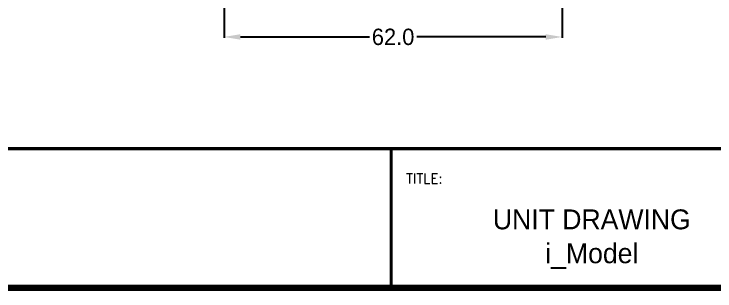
# Model space of a CAD drawing. Header units: inches. Extents: x 515 to 995, y -685 to -381.
# Drawn here: x 643.3 to 771.8, y -678.1 to -627.3 of the extents above; entities that cross this region are included whole.
import ezdxf
from ezdxf.enums import TextEntityAlignment as Align

# ---------------------------------------------------------------- set-up
doc = ezdxf.new("R2010")
doc.units = ezdxf.units.IN
doc.header["$MEASUREMENT"] = 0
doc.header["$PDSIZE"] = -1
doc.styles.add('SIMPLEX', font='SIMPLEX')
doc.dimstyles.get("Standard").update_dxf_attribs({"dimtxt": 3, "dimasz": 3, "dimexe": 0.18, "dimexo": 0.0625, "dimgap": 0.09, "dimtad": 0, "dimtih": 1, "dimtoh": 1, "dimdec": 1, "dimzin": 0, "dimdsep": 46, "dimtxsty": 'Standard', "dimcen": 0.09, "dimadec": 0, "dimazin": 0, "dimtfac": 1, "dimtdec": 1, "dimtofl": 0, "dimtmove": 0, "dimatfit": 3, "dimfxl": 1, "dimtolj": 1, "dimtzin": 0, "dimarcsym": 0})

# ---------------------------------------------------------------- blocks, each defined once
blk = doc.blocks.new('*D12')
at = {"color": 0, "lineweight": -2}
for p, q in [((681.81, -615.98), (681.81, -631.7)), ((743.8, -615.98), (743.8, -631.7)), ((684.81, -631.52), (708.46, -631.52)), ((740.8, -631.52), (717.14, -631.52))]:
    blk.add_line(p, q, dxfattribs=at)
at = {"color": 0}
for points in [[(684.81, -631.02), (684.81, -632.02), (681.81, -631.52)], [(740.8, -631.02), (740.8, -632.02), (743.8, -631.52)]]:
    blk.add_solid(points, dxfattribs=at)
at = {"layer": 'Defpoints', "color": 0}
for p in [(681.81, -615.92), (743.8, -615.92), (743.8, -631.52)]:
    blk.add_point(p, dxfattribs=at)
at = {"color": 0, "insert": (712.8, -631.52), "char_height": 3, "attachment_point": 5}
blk.add_mtext('\\A1;62.0', dxfattribs=at)

msp = doc.modelspace()

# ---------------------------------------------------------------- linework, layer by layer
at = {"color": 7, "lineweight": 25}
msp.add_line((712.45, -677.52), (712.45, -652), dxfattribs=at)
for points, const_width in [([(522.91, -677.52), (989.47, -677.52), (989.47, -385.92), (522.91, -385.92), (522.91, -677.52)], 1.17), ([(989.47, -652), (639.55, -652), (639.55, -677.52)], 0.583), ([(712.45, -652), (712.45, -677.52)], 0.583)]:
    msp.add_lwpolyline(points, dxfattribs=dict(at, const_width=const_width))

# ---------------------------------------------------------------- texts
at = {"color": 7, "lineweight": 25, "style": 'SIMPLEX'}
msp.add_text('TITLE:', height=1.822, dxfattribs=at).set_placement((715.18, -658.38))
at = {"color": 7, "lineweight": 25}
for s, p in [('UNIT DRAWING', (749.24, -666.79)), ('i_Model', (749.24, -673.01))]:
    msp.add_text(s, height=3.645, dxfattribs=at).set_placement(p, align=Align.CENTER)

# ---------------------------------------------------------------- dimensions: what is measured, and where the dimension line sits
at = {"color": 7}
dim = msp.add_linear_dim(base=(743.8, -631.52), p1=(681.81, -615.92), p2=(743.8, -615.92), angle=180, dimstyle='Standard', dxfattribs=at)
dim.commit()
dim.dimension.update_dxf_attribs({"geometry": '*D12', "text_midpoint": (712.8, -631.52), "dimtype": 160})

doc.saveas('drawing.dxf')
